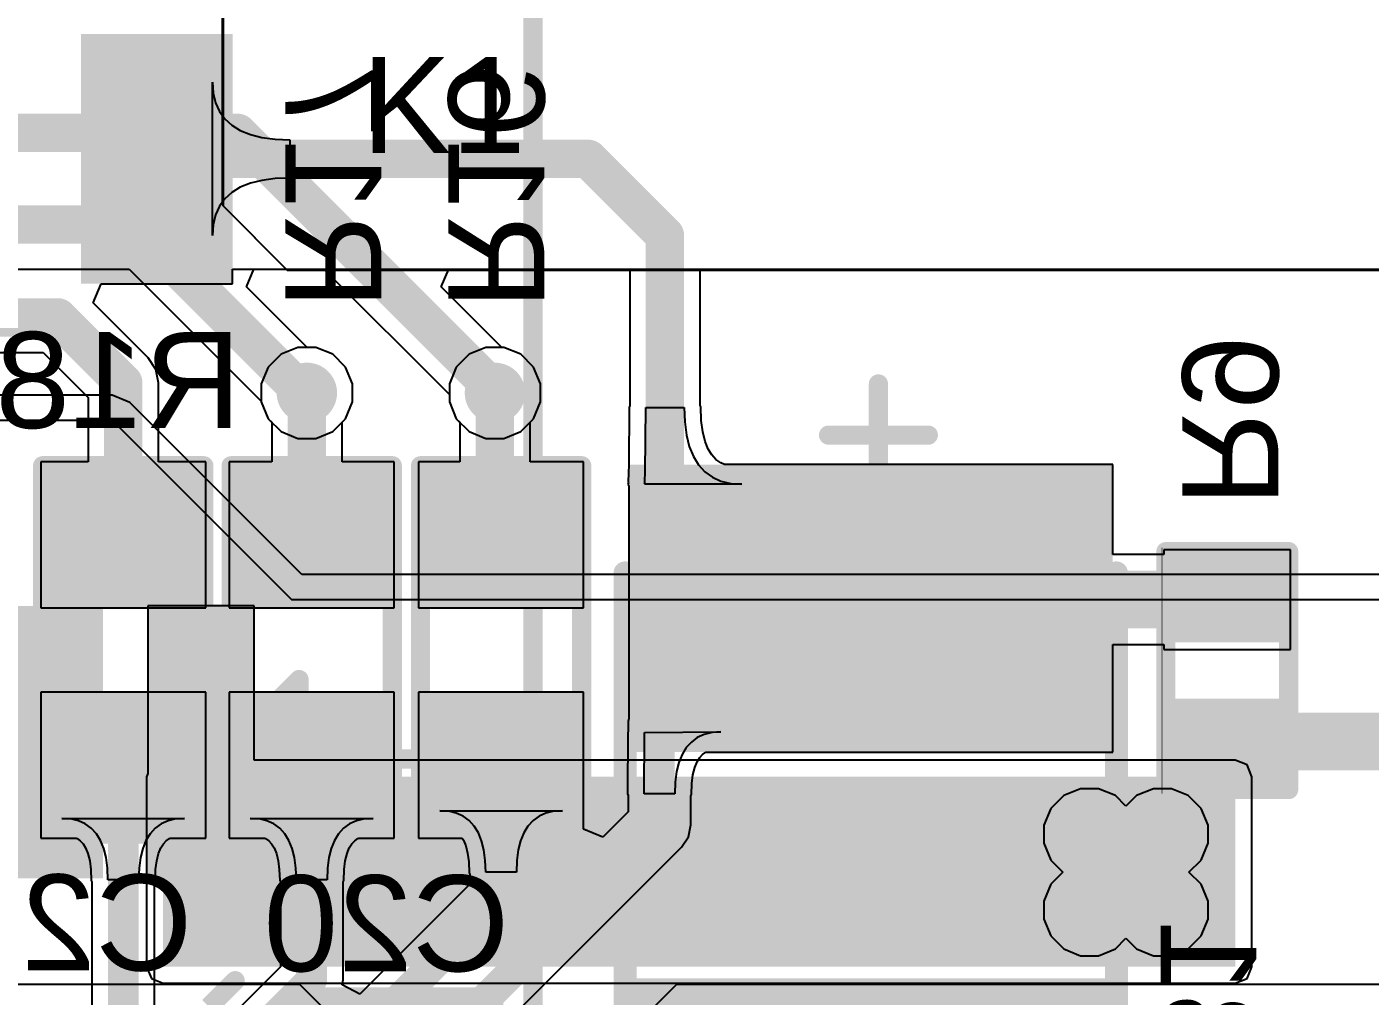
# Model space of a CAD drawing. Header units: millimetres. Extents: x -0.24 to 4.31, y -0.01 to 3.37.
# Drawn here: x 0.2421 to 0.5921, y 0.7068 to 0.9594 of the extents above; entities that cross this region are included whole.
import ezdxf

# ---------------------------------------------------------------- set-up
doc = ezdxf.new("R2010")
doc.units = ezdxf.units.MM
doc.header["$MEASUREMENT"] = 0
for name, color, linetype in [('BottomLayer', 5, 'Continuous'), ('BottomOverlay', 54, 'Continuous'), ('BottomPaste', 16, 'Continuous'), ('BottomSolder', 6, 'Continuous'), ('MidLayer1', 16, 'Continuous'), ('MidLayer2', 76, 'Continuous'), ('TopLayer', 1, 'Continuous'), ('TopOverlay', 2, 'Continuous'), ('TopPaste', 8, 'Continuous'), ('TopSolder', 216, 'Continuous'), ('ViaHoleLayer', 16, 'Continuous')]:
    doc.layers.add(name, color=color, linetype=linetype)
doc.styles.add('Arial', font='arial.ttf', dxfattribs={"height": 0.2})

# ---------------------------------------------------------------- blocks, each defined once
blk = doc.blocks.new('RES_0603_B_11')
at = {"layer": 'BottomLayer'}
for points in [[(-0.045, -0.0175), (-0.045, 0.0175), (-0.015, 0.0175), (-0.015, -0.0175)], [(0.015, -0.0175), (0.015, 0.0175), (0.045, 0.0175), (0.045, -0.0175)]]:
    blk.add_hatch(color=5, dxfattribs=at).paths.add_polyline_path(points)
at = {"layer": 'BottomPaste'}
for points in [[(-0.045, -0.0175), (-0.045, 0.0175), (-0.015, 0.0175), (-0.015, -0.0175)], [(0.015, -0.0175), (0.015, 0.0175), (0.045, 0.0175), (0.045, -0.0175)]]:
    blk.add_hatch(color=16, dxfattribs=at).paths.add_polyline_path(points)
at = {"layer": 'BottomSolder'}
for points in [[(-0.049, -0.0215), (-0.049, 0.0215), (-0.011, 0.0215), (-0.011, -0.0215)], [(0.011, -0.0215), (0.011, 0.0215), (0.049, 0.0215), (0.049, -0.0215)]]:
    blk.add_hatch(color=6, dxfattribs=at).paths.add_polyline_path(points)
at = {"layer": 'BottomOverlay', "const_width": 0.005}
for points in [[(0.048, 0.021), (-0.048, 0.021)], [(-0.048, -0.021), (-0.048, 0.021)], [(0.048, -0.021), (0.048, 0.021)], [(0.048, -0.021), (-0.048, -0.021)]]:
    blk.add_lwpolyline(points, dxfattribs=at)
at = {"layer": 'BottomOverlay', "const_width": 0.0025}
for points in [[(-0.04925, 0.021, 1), (-0.04675, 0.021, 1)], [(-0.04925, 0.021, 1), (-0.04675, 0.021, 1)], [(0.04675, 0.021, 1), (0.04925, 0.021, 1)], [(0.04675, 0.021, 1), (0.04925, 0.021, 1)], [(-0.04925, -0.021, 1), (-0.04675, -0.021, 1)], [(-0.04925, -0.021, 1), (-0.04675, -0.021, 1)], [(0.04675, -0.021, 1), (0.04925, -0.021, 1)], [(0.04675, -0.021, 1), (0.04925, -0.021, 1)]]:
    blk.add_lwpolyline(points, format="xyb", close=True, dxfattribs=at)
blk = doc.blocks.new('HF32FA_G_005_HSL1_25')
at = {"layer": 'TopOverlay', "const_width": 0.005}
blk.add_lwpolyline([(-0.347, 0.2), (0.347, 0.2)], dxfattribs=at)
blk = doc.blocks.new('SOP_4_2_54_B_40')
at = {"layer": 'BottomLayer'}
for points in [[(-0.15157, 0.06575), (-0.09449, 0.06575), (-0.09449, 0.03425), (-0.15157, 0.03425)], [(0.09449, 0.06575), (0.15157, 0.06575), (0.15157, 0.03425), (0.09449, 0.03425)], [(-0.15157, -0.03425), (-0.09449, -0.03425), (-0.09449, -0.06575), (-0.15157, -0.06575)], [(0.09449, -0.03425), (0.15157, -0.03425), (0.15157, -0.06575), (0.09449, -0.06575)]]:
    blk.add_hatch(color=5, dxfattribs=at).paths.add_polyline_path(points)
at = {"layer": 'BottomPaste'}
for points in [[(-0.15157, 0.06575), (-0.09449, 0.06575), (-0.09449, 0.03425), (-0.15157, 0.03425)], [(0.09449, 0.06575), (0.15157, 0.06575), (0.15157, 0.03425), (0.09449, 0.03425)], [(-0.15157, -0.03425), (-0.09449, -0.03425), (-0.09449, -0.06575), (-0.15157, -0.06575)], [(0.09449, -0.03425), (0.15157, -0.03425), (0.15157, -0.06575), (0.09449, -0.06575)]]:
    blk.add_hatch(color=16, dxfattribs=at).paths.add_polyline_path(points)
at = {"layer": 'BottomSolder'}
for points in [[(-0.15557, 0.06975), (-0.09049, 0.06975), (-0.09049, 0.03025), (-0.15557, 0.03025)], [(0.09049, 0.06975), (0.15557, 0.06975), (0.15557, 0.03025), (0.09049, 0.03025)], [(-0.15557, -0.03025), (-0.09049, -0.03025), (-0.09049, -0.06975), (-0.15557, -0.06975)], [(0.09049, -0.03025), (0.15557, -0.03025), (0.15557, -0.06975), (0.09049, -0.06975)]]:
    blk.add_hatch(color=6, dxfattribs=at).paths.add_polyline_path(points)
at = {"layer": 'BottomOverlay', "const_width": 0.005}
for points in [[(0.066, 0.081), (-0.052, 0.081)], [(-0.163, -0.058), (-0.163, -0.048)], [(-0.158, -0.053), (-0.163, -0.048)], [(-0.163, -0.058), (-0.158, -0.053)], [(0.066, -0.081), (-0.052, -0.081)]]:
    blk.add_lwpolyline(points, dxfattribs=at)
at = {"layer": 'BottomOverlay', "const_width": 0.0025}
for points in [[(-0.05325, 0.081, 1), (-0.05075, 0.081, 1)], [(0.06475, 0.081, 1), (0.06725, 0.081, 1)], [(-0.16425, -0.048, 1), (-0.16175, -0.048, 1)], [(-0.16425, -0.048, 1), (-0.16175, -0.048, 1)], [(-0.15925, -0.053, 1), (-0.15675, -0.053, 1)], [(-0.15925, -0.053, 1), (-0.15675, -0.053, 1)], [(-0.16425, -0.058, 1), (-0.16175, -0.058, 1)], [(-0.16425, -0.058, 1), (-0.16175, -0.058, 1)], [(-0.05325, -0.081, 1), (-0.05075, -0.081, 1)], [(0.06475, -0.081, 1), (0.06725, -0.081, 1)]]:
    blk.add_lwpolyline(points, format="xyb", close=True, dxfattribs=at)
blk = doc.blocks.new('RES_0603_B_44')
at = {"layer": 'BottomLayer'}
for points in [[(-0.045, -0.0175), (-0.045, 0.0175), (-0.015, 0.0175), (-0.015, -0.0175)], [(0.015, -0.0175), (0.015, 0.0175), (0.045, 0.0175), (0.045, -0.0175)]]:
    blk.add_hatch(color=5, dxfattribs=at).paths.add_polyline_path(points)
at = {"layer": 'BottomPaste'}
for points in [[(-0.045, -0.0175), (-0.045, 0.0175), (-0.015, 0.0175), (-0.015, -0.0175)], [(0.015, -0.0175), (0.015, 0.0175), (0.045, 0.0175), (0.045, -0.0175)]]:
    blk.add_hatch(color=16, dxfattribs=at).paths.add_polyline_path(points)
at = {"layer": 'BottomSolder'}
for points in [[(-0.049, -0.0215), (-0.049, 0.0215), (-0.011, 0.0215), (-0.011, -0.0215)], [(0.011, -0.0215), (0.011, 0.0215), (0.049, 0.0215), (0.049, -0.0215)]]:
    blk.add_hatch(color=6, dxfattribs=at).paths.add_polyline_path(points)
at = {"layer": 'BottomOverlay', "const_width": 0.005}
for points in [[(0.048, 0.021), (-0.048, 0.021)], [(-0.048, -0.021), (-0.048, 0.021)], [(0.048, -0.021), (0.048, 0.021)], [(0.048, -0.021), (-0.048, -0.021)]]:
    blk.add_lwpolyline(points, dxfattribs=at)
at = {"layer": 'BottomOverlay', "const_width": 0.0025}
for points in [[(-0.04925, 0.021, 1), (-0.04675, 0.021, 1)], [(-0.04925, 0.021, 1), (-0.04675, 0.021, 1)], [(0.04675, 0.021, 1), (0.04925, 0.021, 1)], [(0.04675, 0.021, 1), (0.04925, 0.021, 1)], [(-0.04925, -0.021, 1), (-0.04675, -0.021, 1)], [(-0.04925, -0.021, 1), (-0.04675, -0.021, 1)], [(0.04675, -0.021, 1), (0.04925, -0.021, 1)], [(0.04675, -0.021, 1), (0.04925, -0.021, 1)]]:
    blk.add_lwpolyline(points, format="xyb", close=True, dxfattribs=at)
blk = doc.blocks.new('R___0603_B_45')
at = {"layer": 'BottomLayer'}
for points in [[(-0.045, -0.0175), (-0.045, 0.0175), (-0.015, 0.0175), (-0.015, -0.0175)], [(0.015, -0.0175), (0.015, 0.0175), (0.045, 0.0175), (0.045, -0.0175)]]:
    blk.add_hatch(color=5, dxfattribs=at).paths.add_polyline_path(points)
at = {"layer": 'BottomPaste'}
for points in [[(-0.045, -0.0175), (-0.045, 0.0175), (-0.015, 0.0175), (-0.015, -0.0175)], [(0.015, -0.0175), (0.015, 0.0175), (0.045, 0.0175), (0.045, -0.0175)]]:
    blk.add_hatch(color=16, dxfattribs=at).paths.add_polyline_path(points)
at = {"layer": 'BottomSolder'}
for points in [[(-0.049, -0.0215), (-0.049, 0.0215), (-0.011, 0.0215), (-0.011, -0.0215)], [(0.011, -0.0215), (0.011, 0.0215), (0.049, 0.0215), (0.049, -0.0215)]]:
    blk.add_hatch(color=6, dxfattribs=at).paths.add_polyline_path(points)
at = {"layer": 'BottomOverlay', "const_width": 0.005}
for points in [[(0.048, 0.021), (-0.048, 0.021)], [(-0.048, -0.021), (-0.048, 0.021)], [(0.048, -0.021), (0.048, 0.021)], [(0.048, -0.021), (-0.048, -0.021)]]:
    blk.add_lwpolyline(points, dxfattribs=at)
at = {"layer": 'BottomOverlay', "const_width": 0.0025}
for points in [[(-0.04925, 0.021, 1), (-0.04675, 0.021, 1)], [(-0.04925, 0.021, 1), (-0.04675, 0.021, 1)], [(0.04675, 0.021, 1), (0.04925, 0.021, 1)], [(0.04675, 0.021, 1), (0.04925, 0.021, 1)], [(-0.04925, -0.021, 1), (-0.04675, -0.021, 1)], [(-0.04925, -0.021, 1), (-0.04675, -0.021, 1)], [(0.04675, -0.021, 1), (0.04925, -0.021, 1)], [(0.04675, -0.021, 1), (0.04925, -0.021, 1)]]:
    blk.add_lwpolyline(points, format="xyb", close=True, dxfattribs=at)
blk = doc.blocks.new('R___0402_B_51')
at = {"layer": 'BottomLayer'}
for points in [[(-0.0095, 0.0125), (-0.0095, -0.0125), (-0.0275, -0.0125), (-0.0275, 0.0125)], [(0.0275, 0.0125), (0.0275, -0.0125), (0.0095, -0.0125), (0.0095, 0.0125)]]:
    blk.add_hatch(color=5, dxfattribs=at).paths.add_polyline_path(points)
at = {"layer": 'BottomPaste'}
for points in [[(-0.0095, 0.0125), (-0.0095, -0.0125), (-0.0275, -0.0125), (-0.0275, 0.0125)], [(0.0275, 0.0125), (0.0275, -0.0125), (0.0095, -0.0125), (0.0095, 0.0125)]]:
    blk.add_hatch(color=16, dxfattribs=at).paths.add_polyline_path(points)
at = {"layer": 'BottomSolder'}
for points in [[(-0.00733, 0.01467), (-0.00733, -0.01467), (-0.02967, -0.01467), (-0.02967, 0.01467)], [(0.02967, 0.01467), (0.02967, -0.01467), (0.00733, -0.01467), (0.00733, 0.01467)]]:
    blk.add_hatch(color=6, dxfattribs=at).paths.add_polyline_path(points)
at = {"layer": 'BottomOverlay'}
for points, const_width in [([(-0.031, 0.016), (-0.031, -0.016)], 0.005), ([(-0.031, 0.016), (0.031, 0.016)], 0.005), ([(0.031, 0.016), (0.031, -0.016)], 0.005), ([(-0.032, 0.017), (0.032, 0.017)], 0.000127), ([(-0.031, -0.016), (0.031, -0.016)], 0.005)]:
    blk.add_lwpolyline(points, dxfattribs=dict(at, const_width=const_width))
for points, const_width in [([(-0.03225, 0.016, 1), (-0.02975, 0.016, 1)], 0.0025), ([(-0.03225, 0.016, 1), (-0.02975, 0.016, 1)], 0.0025), ([(0.02975, 0.016, 1), (0.03225, 0.016, 1)], 0.0025), ([(0.02975, 0.016, 1), (0.03225, 0.016, 1)], 0.0025), ([(-0.03203, 0.017, 1), (-0.03197, 0.017, 1)], 0.0000635), ([(0.03197, 0.017, 1), (0.03203, 0.017, 1)], 0.0000635), ([(-0.03225, -0.016, 1), (-0.02975, -0.016, 1)], 0.0025), ([(-0.03225, -0.016, 1), (-0.02975, -0.016, 1)], 0.0025), ([(0.02975, -0.016, 1), (0.03225, -0.016, 1)], 0.0025), ([(0.02975, -0.016, 1), (0.03225, -0.016, 1)], 0.0025)]:
    blk.add_lwpolyline(points, format="xyb", close=True, dxfattribs=dict(at, const_width=const_width))
blk = doc.blocks.new('V________T______60')
at = {"layer": 'TopLayer'}
for points in [[(-0.10827, -0.01821), (-0.08858, -0.01821), (-0.08858, -0.0812), (-0.10827, -0.0812)], [(-0.0689, -0.01821), (-0.04921, -0.01821), (-0.04921, -0.0812), (-0.0689, -0.0812)]]:
    blk.add_hatch(color=1, dxfattribs=at).paths.add_polyline_path(points)
at = {"layer": 'TopPaste'}
for points in [[(-0.10827, -0.01821), (-0.08858, -0.01821), (-0.08858, -0.0812), (-0.10827, -0.0812)], [(-0.0689, -0.01821), (-0.04921, -0.01821), (-0.04921, -0.0812), (-0.0689, -0.0812)]]:
    blk.add_hatch(color=8, dxfattribs=at).paths.add_polyline_path(points)
at = {"layer": 'TopSolder'}
for points in [[(-0.17723, 0.0852), (-0.12198, 0.0852), (-0.12198, 0.01421), (-0.17723, 0.01421)], [(-0.11227, -0.01421), (-0.08458, -0.01421), (-0.08458, -0.0852), (-0.11227, -0.0852)], [(-0.0729, -0.01421), (-0.04521, -0.01421), (-0.04521, -0.0852), (-0.0729, -0.0852)]]:
    blk.add_hatch(color=216, dxfattribs=at).paths.add_polyline_path(points)
at = {"layer": 'TopOverlay', "const_width": 0.005}
for points in [[(-0.15981, -0.00474), (-0.15981, -0.04528)], [(-0.12128, -0.04528), (-0.15981, -0.04528)], [(-0.124, -0.056), (-0.124, -0.066)], [(-0.119, -0.061), (-0.124, -0.056)], [(-0.119, -0.061), (-0.124, -0.066)]]:
    blk.add_lwpolyline(points, dxfattribs=at)
at = {"layer": 'TopOverlay', "const_width": 0.0025}
for points in [[(-0.16106, -0.00474, 1), (-0.15856, -0.00474, 1)], [(-0.16106, -0.04528, 1), (-0.15856, -0.04528, 1)], [(-0.16106, -0.04528, 1), (-0.15856, -0.04528, 1)], [(-0.12253, -0.04528, 1), (-0.12003, -0.04528, 1)], [(-0.12525, -0.056, 1), (-0.12275, -0.056, 1)], [(-0.12525, -0.056, 1), (-0.12275, -0.056, 1)], [(-0.12025, -0.061, 1), (-0.11775, -0.061, 1)], [(-0.12025, -0.061, 1), (-0.11775, -0.061, 1)], [(-0.12525, -0.066, 1), (-0.12275, -0.066, 1)], [(-0.12525, -0.066, 1), (-0.12275, -0.066, 1)]]:
    blk.add_lwpolyline(points, format="xyb", close=True, dxfattribs=at)
blk = doc.blocks.new('C____B_B_77')
at = {"layer": 'BottomLayer'}
for points in [[(-0.03346, 0.05906), (-0.03346, -0.05906), (-0.10039, -0.05906), (-0.10039, 0.05906)], [(0.10039, 0.05906), (0.10039, -0.05906), (0.03346, -0.05906), (0.03346, 0.05906)]]:
    blk.add_hatch(color=5, dxfattribs=at).paths.add_polyline_path(points)
at = {"layer": 'BottomPaste'}
for points in [[(-0.03346, 0.05906), (-0.03346, -0.05906), (-0.10039, -0.05906), (-0.10039, 0.05906)], [(0.10039, 0.05906), (0.10039, -0.05906), (0.03346, -0.05906), (0.03346, 0.05906)]]:
    blk.add_hatch(color=16, dxfattribs=at).paths.add_polyline_path(points)
at = {"layer": 'BottomSolder'}
for points in [[(-0.02946, 0.06306), (-0.02946, -0.06306), (-0.10439, -0.06306), (-0.10439, 0.06306)], [(0.10439, 0.06306), (0.10439, -0.06306), (0.02946, -0.06306), (0.02946, 0.06306)]]:
    blk.add_hatch(color=6, dxfattribs=at).paths.add_polyline_path(points)
at = {"layer": 'BottomOverlay', "const_width": 0.006}
for points in [[(0.07985, 0.064), (-0.07615, 0.064)], [(0.07985, -0.064), (-0.07615, -0.064)]]:
    blk.add_lwpolyline(points, dxfattribs=at)
at = {"layer": 'BottomOverlay', "const_width": 0.003}
for points in [[(-0.07765, 0.064, 1), (-0.07465, 0.064, 1)], [(0.07835, 0.064, 1), (0.08135, 0.064, 1)], [(-0.07765, -0.064, 1), (-0.07465, -0.064, 1)], [(0.07835, -0.064, 1), (0.08135, -0.064, 1)]]:
    blk.add_lwpolyline(points, format="xyb", close=True, dxfattribs=at)

msp = doc.modelspace()

# ---------------------------------------------------------------- hatches: boundary and pattern name
at = {"layer": 'BottomLayer'}
h = msp.add_hatch(color=5, dxfattribs=at)
edge = h.paths.add_edge_path()
edge.add_arc((0.31509, 0.864), 0.00787, 0, 360)
h = msp.add_hatch(color=5, dxfattribs=at)
edge = h.paths.add_edge_path()
edge.add_arc((0.36409, 0.864), 0.00787, 0, 360)
h = msp.add_hatch(color=5, dxfattribs=at)
edge = h.paths.add_edge_path()
edge.add_arc((0.519, 0.749), 0.00787, 0, 360)
h = msp.add_hatch(color=5, dxfattribs=at)
edge = h.paths.add_edge_path()
edge.add_arc((0.538, 0.749), 0.00787, 0, 360)
h = msp.add_hatch(color=5, dxfattribs=at)
edge = h.paths.add_edge_path()
edge.add_arc((0.519, 0.72923), 0.00787, 0, 360)
h = msp.add_hatch(color=5, dxfattribs=at)
edge = h.paths.add_edge_path()
edge.add_arc((0.538, 0.72923), 0.00787, 0, 360)
at = {"layer": 'MidLayer1'}
h = msp.add_hatch(color=16, dxfattribs=at)
edge = h.paths.add_edge_path()
edge.add_arc((0.31509, 0.864), 0.00787, 0, 360)
h = msp.add_hatch(color=16, dxfattribs=at)
edge = h.paths.add_edge_path()
edge.add_arc((0.36409, 0.864), 0.00787, 0, 360)
h = msp.add_hatch(color=16, dxfattribs=at)
edge = h.paths.add_edge_path()
edge.add_arc((0.519, 0.749), 0.00787, 0, 360)
h = msp.add_hatch(color=16, dxfattribs=at)
edge = h.paths.add_edge_path()
edge.add_arc((0.538, 0.749), 0.00787, 0, 360)
h = msp.add_hatch(color=16, dxfattribs=at)
edge = h.paths.add_edge_path()
edge.add_arc((0.519, 0.72923), 0.00787, 0, 360)
h = msp.add_hatch(color=16, dxfattribs=at)
edge = h.paths.add_edge_path()
edge.add_arc((0.538, 0.72923), 0.00787, 0, 360)
at = {"layer": 'MidLayer2'}
h = msp.add_hatch(color=76, dxfattribs=at)
edge = h.paths.add_edge_path()
edge.add_arc((0.31509, 0.864), 0.00787, 0, 360)
h = msp.add_hatch(color=76, dxfattribs=at)
edge = h.paths.add_edge_path()
edge.add_arc((0.36409, 0.864), 0.00787, 0, 360)
h = msp.add_hatch(color=76, dxfattribs=at)
edge = h.paths.add_edge_path()
edge.add_arc((0.519, 0.749), 0.00787, 0, 360)
h = msp.add_hatch(color=76, dxfattribs=at)
edge = h.paths.add_edge_path()
edge.add_arc((0.538, 0.749), 0.00787, 0, 360)
h = msp.add_hatch(color=76, dxfattribs=at)
edge = h.paths.add_edge_path()
edge.add_arc((0.519, 0.72923), 0.00787, 0, 360)
h = msp.add_hatch(color=76, dxfattribs=at)
edge = h.paths.add_edge_path()
edge.add_arc((0.538, 0.72923), 0.00787, 0, 360)
at = {"layer": 'TopLayer'}
h = msp.add_hatch(color=1, dxfattribs=at)
edge = h.paths.add_edge_path()
edge.add_arc((0.31509, 0.864), 0.00787, 0, 360)
h = msp.add_hatch(color=1, dxfattribs=at)
edge = h.paths.add_edge_path()
edge.add_arc((0.36409, 0.864), 0.00787, 0, 360)
msp.add_hatch(color=1, dxfattribs=at).paths.add_polyline_path([(0.27765, 0.71449), (0.55696, 0.71449), (0.55696, 0.764), (0.27765, 0.764)])
h = msp.add_hatch(color=1, dxfattribs=at)
edge = h.paths.add_edge_path()
edge.add_arc((0.519, 0.749), 0.00787, 0, 360)
h = msp.add_hatch(color=1, dxfattribs=at)
edge = h.paths.add_edge_path()
edge.add_arc((0.538, 0.749), 0.00787, 0, 360)
h = msp.add_hatch(color=1, dxfattribs=at)
edge = h.paths.add_edge_path()
edge.add_arc((0.519, 0.72923), 0.00787, 0, 360)
h = msp.add_hatch(color=1, dxfattribs=at)
edge = h.paths.add_edge_path()
edge.add_arc((0.538, 0.72923), 0.00787, 0, 360)
at = {"layer": 'ViaHoleLayer'}
h = msp.add_hatch(color=16, dxfattribs=at)
edge = h.paths.add_edge_path()
edge.add_arc((0.31509, 0.864), 0.00394, 0, 360)
h = msp.add_hatch(color=16, dxfattribs=at)
edge = h.paths.add_edge_path()
edge.add_arc((0.36409, 0.864), 0.00394, 0, 360)
h = msp.add_hatch(color=16, dxfattribs=at)
edge = h.paths.add_edge_path()
edge.add_arc((0.519, 0.749), 0.00394, 0, 360)
h = msp.add_hatch(color=16, dxfattribs=at)
edge = h.paths.add_edge_path()
edge.add_arc((0.538, 0.749), 0.00394, 0, 360)
h = msp.add_hatch(color=16, dxfattribs=at)
edge = h.paths.add_edge_path()
edge.add_arc((0.519, 0.72923), 0.00394, 0, 360)
h = msp.add_hatch(color=16, dxfattribs=at)
edge = h.paths.add_edge_path()
edge.add_arc((0.538, 0.72923), 0.00394, 0, 360)

# ---------------------------------------------------------------- linework, layer by layer
at = {"layer": 'BottomLayer'}
for p, q in [((0.29051, 0.90497), (0.29051, 0.94497)), ((0.29051, 0.94497), (0.29071, 0.94212)), ((0.29071, 0.94212), (0.29131, 0.93957)), ((0.29131, 0.93957), (0.29232, 0.93732)), ((0.29232, 0.93732), (0.29373, 0.93537)), ((0.29373, 0.93537), (0.29554, 0.93372)), ((0.29554, 0.93372), (0.29775, 0.93237)), ((0.29775, 0.93237), (0.30037, 0.93132)), ((0.30037, 0.93132), (0.30338, 0.93057)), ((0.30338, 0.93057), (0.30681, 0.93012)), ((0.30681, 0.93012), (0.31063, 0.92997)), ((0.31063, 0.92997), (0.31063, 0.91997)), ((0.29775, 0.91757), (0.29554, 0.91622)), ((0.30037, 0.91862), (0.29775, 0.91757)), ((0.30338, 0.91937), (0.30037, 0.91862)), ((0.30681, 0.91982), (0.30338, 0.91937)), ((0.31063, 0.91997), (0.30681, 0.91982)), ((0.29373, 0.91457), (0.29232, 0.91262)), ((0.29554, 0.91622), (0.29373, 0.91457)), ((0.29131, 0.91037), (0.29071, 0.90782)), ((0.29232, 0.91262), (0.29131, 0.91037)), ((0.29071, 0.90782), (0.29051, 0.90497)), ((0.29575, 0.89243), (0.29575, 0.89628)), ((0.29575, 0.89628), (0.39921, 0.89628)), ((0.39921, 0.89628), (0.39921, 0.86061)), ((0.41756, 0.86071), (0.41756, 0.89628)), ((0.41756, 0.89628), (0.93586, 0.89628)), ((0.25942, 0.88743), (0.26149, 0.89243)), ((0.26149, 0.89243), (0.29575, 0.89243)), ((0.27374, 0.8731), (0.25942, 0.88743)), ((0.31273, 0.87587), (0.30837, 0.87407)), ((0.31746, 0.87587), (0.31273, 0.87587)), ((0.32182, 0.87407), (0.31746, 0.87587)), ((0.36173, 0.87587), (0.35737, 0.87407)), ((0.36645, 0.87587), (0.36173, 0.87587)), ((0.37082, 0.87407), (0.36645, 0.87587)), ((0.22853, 0.8745), (0.24639, 0.8745)), ((0.24639, 0.8745), (0.25808, 0.86281)), ((0.27573, 0.87013), (0.27374, 0.8731)), ((0.30837, 0.87407), (0.30503, 0.87073)), ((0.32516, 0.87073), (0.32182, 0.87407)), ((0.35737, 0.87407), (0.35402, 0.87073)), ((0.37416, 0.87073), (0.37082, 0.87407)), ((0.27643, 0.86662), (0.27573, 0.87013)), ((0.30503, 0.87073), (0.30322, 0.86636)), ((0.32697, 0.86636), (0.32516, 0.87073)), ((0.35402, 0.87073), (0.35222, 0.86636)), ((0.37597, 0.86636), (0.37416, 0.87073)), ((0.27643, 0.84602), (0.27643, 0.86662)), ((0.30322, 0.86636), (0.30322, 0.86164)), ((0.32697, 0.86164), (0.32697, 0.86636)), ((0.35222, 0.86636), (0.35222, 0.86164)), ((0.37597, 0.86164), (0.37597, 0.86636)), ((0.25808, 0.86281), (0.25808, 0.84602)), ((0.30322, 0.86164), (0.30503, 0.85727)), ((0.32516, 0.85727), (0.32697, 0.86164)), ((0.35222, 0.86164), (0.35402, 0.85727)), ((0.37416, 0.85727), (0.37597, 0.86164)), ((0.39905, 0.86025), (0.39895, 0.84534)), ((0.39921, 0.86061), (0.39905, 0.86025)), ((0.40327, 0.84342), (0.40338, 0.86022)), ((0.40338, 0.86022), (0.41338, 0.86022)), ((0.41338, 0.86022), (0.41353, 0.85642)), ((0.41771, 0.86039), (0.41756, 0.86071)), ((0.41785, 0.85679), (0.41771, 0.86039)), ((0.30503, 0.85727), (0.30592, 0.85638)), ((0.30592, 0.85638), (0.30592, 0.84602)), ((0.32427, 0.85638), (0.32516, 0.85727)), ((0.32427, 0.84602), (0.32427, 0.85638)), ((0.35402, 0.85727), (0.35491, 0.85638)), ((0.35491, 0.85638), (0.35491, 0.84602)), ((0.37327, 0.85638), (0.37416, 0.85727)), ((0.37327, 0.84602), (0.37327, 0.85638)), ((0.41353, 0.85642), (0.41398, 0.85302)), ((0.41824, 0.85383), (0.41785, 0.85679)), ((0.41398, 0.85302), (0.41473, 0.85002)), ((0.41886, 0.85136), (0.41824, 0.85383)), ((0.41966, 0.84937), (0.41886, 0.85136)), ((0.41473, 0.85002), (0.41578, 0.84742)), ((0.41578, 0.84742), (0.41713, 0.84522)), ((0.4206, 0.84783), (0.41966, 0.84937)), ((0.42167, 0.84667), (0.4206, 0.84783)), ((0.25808, 0.84602), (0.24575, 0.84602)), ((0.24575, 0.84602), (0.24575, 0.80802)), ((0.28875, 0.84602), (0.27643, 0.84602)), ((0.28875, 0.80802), (0.28875, 0.84602)), ((0.30592, 0.84602), (0.29485, 0.84602)), ((0.29485, 0.84602), (0.29485, 0.80802)), ((0.33785, 0.84602), (0.32427, 0.84602)), ((0.33785, 0.80802), (0.33785, 0.84602)), ((0.35491, 0.84602), (0.3442, 0.84602)), ((0.3442, 0.84602), (0.3442, 0.80802)), ((0.3872, 0.84602), (0.37327, 0.84602)), ((0.3872, 0.80802), (0.3872, 0.84602)), ((0.39894, 0.84534), (0.39881, 0.8408)), ((0.39895, 0.84534), (0.39894, 0.84534)), ((0.41713, 0.84522), (0.41878, 0.84342)), ((0.4229, 0.84579), (0.42167, 0.84667)), ((0.42392, 0.84534), (0.4229, 0.84579)), ((0.52506, 0.84534), (0.42392, 0.84534)), ((0.52506, 0.82187), (0.52506, 0.84534)), ((0.39888, 0.84057), (0.39874, 0.84022)), ((0.39874, 0.84022), (0.39894, 0.83971)), ((0.39881, 0.8408), (0.39888, 0.84057)), ((0.40306, 0.84022), (0.40313, 0.84042)), ((0.42838, 0.84022), (0.40306, 0.84022)), ((0.40313, 0.84042), (0.40318, 0.84102)), ((0.40318, 0.84102), (0.40327, 0.84342)), ((0.41878, 0.84342), (0.42073, 0.84202)), ((0.42073, 0.84202), (0.42298, 0.84102)), ((0.42298, 0.84102), (0.42553, 0.84042)), ((0.42553, 0.84042), (0.42838, 0.84022)), ((0.39894, 0.83971), (0.39894, 0.77919)), ((0.57139, 0.82314), (0.53839, 0.82314)), ((0.53839, 0.82314), (0.53839, 0.82187)), ((0.57139, 0.79714), (0.57139, 0.82314)), ((0.53839, 0.82187), (0.52506, 0.82187)), ((0.24575, 0.80802), (0.28875, 0.80802)), ((0.29485, 0.80802), (0.33785, 0.80802)), ((0.3442, 0.80802), (0.3872, 0.80802)), ((0.52506, 0.77041), (0.52506, 0.79842)), ((0.52506, 0.79842), (0.53839, 0.79842)), ((0.53839, 0.79842), (0.53839, 0.79714)), ((0.53839, 0.79714), (0.57139, 0.79714)), ((0.28875, 0.78602), (0.24575, 0.78602)), ((0.24575, 0.78602), (0.24575, 0.74802)), ((0.28875, 0.74802), (0.28875, 0.78602)), ((0.33785, 0.78602), (0.29485, 0.78602)), ((0.29485, 0.78602), (0.29485, 0.74802)), ((0.33785, 0.74802), (0.33785, 0.78602)), ((0.3872, 0.78602), (0.3442, 0.78602)), ((0.3442, 0.78602), (0.3442, 0.74802)), ((0.3872, 0.75029), (0.3872, 0.78602)), ((0.39894, 0.77919), (0.39879, 0.77841)), ((0.39879, 0.77841), (0.39879, 0.77841)), ((0.39879, 0.77841), (0.39879, 0.77568)), ((0.39874, 0.77556), (0.39862, 0.75956)), ((0.39879, 0.77568), (0.39874, 0.77556)), ((0.40294, 0.75953), (0.40306, 0.77553)), ((0.40306, 0.77553), (0.42294, 0.77565)), ((0.41682, 0.77417), (0.41526, 0.77303)), ((0.41862, 0.77498), (0.41682, 0.77417)), ((0.42066, 0.77547), (0.41862, 0.77498)), ((0.42294, 0.77565), (0.42066, 0.77547)), ((0.41394, 0.77158), (0.41286, 0.76981)), ((0.41526, 0.77303), (0.41394, 0.77158)), ((0.41817, 0.76979), (0.41901, 0.7704)), ((0.41901, 0.7704), (0.41902, 0.77041)), ((0.41902, 0.77041), (0.52506, 0.77041)), ((0.41202, 0.76772), (0.41142, 0.76531)), ((0.41286, 0.76981), (0.41202, 0.76772)), ((0.41615, 0.76638), (0.41675, 0.76786)), ((0.41675, 0.76786), (0.41743, 0.76897)), ((0.41743, 0.76897), (0.41817, 0.76979)), ((0.41142, 0.76531), (0.41106, 0.76258)), ((0.41538, 0.76221), (0.41569, 0.7645)), ((0.41569, 0.7645), (0.41615, 0.76638)), ((0.39862, 0.75956), (0.39862, 0.75954)), ((0.39862, 0.75954), (0.39862, 0.75953)), ((0.39862, 0.75953), (0.39879, 0.75911)), ((0.41094, 0.75953), (0.40294, 0.75953)), ((0.41106, 0.76258), (0.41094, 0.75953)), ((0.41527, 0.75936), (0.41538, 0.76221)), ((0.51664, 0.76087), (0.51227, 0.75907)), ((0.52136, 0.76087), (0.51664, 0.76087)), ((0.52573, 0.75907), (0.52136, 0.76087)), ((0.53564, 0.76087), (0.53127, 0.75907)), ((0.54036, 0.76087), (0.53564, 0.76087)), ((0.54473, 0.75907), (0.54036, 0.76087)), ((0.39879, 0.75911), (0.39879, 0.7548)), ((0.4151, 0.75899), (0.41527, 0.75936)), ((0.4151, 0.75143), (0.4151, 0.75899)), ((0.51227, 0.75907), (0.50893, 0.75573)), ((0.5285, 0.75629), (0.52573, 0.75907)), ((0.53127, 0.75907), (0.5285, 0.75629)), ((0.54807, 0.75573), (0.54473, 0.75907)), ((0.25353, 0.75298), (0.25125, 0.75314)), ((0.25125, 0.75314), (0.28325, 0.75314)), ((0.25557, 0.7525), (0.25353, 0.75298)), ((0.25737, 0.7517), (0.25557, 0.7525)), ((0.27893, 0.7525), (0.27713, 0.7517)), ((0.28097, 0.75298), (0.27893, 0.7525)), ((0.28325, 0.75314), (0.28097, 0.75298)), ((0.30263, 0.75298), (0.30035, 0.75314)), ((0.30035, 0.75314), (0.33235, 0.75314)), ((0.30467, 0.7525), (0.30263, 0.75298)), ((0.30647, 0.7517), (0.30467, 0.7525)), ((0.32803, 0.7525), (0.32623, 0.7517)), ((0.33007, 0.75298), (0.32803, 0.7525)), ((0.33235, 0.75314), (0.33007, 0.75298)), ((0.35198, 0.75498), (0.3497, 0.75514)), ((0.3497, 0.75514), (0.3817, 0.75514)), ((0.35402, 0.7545), (0.35198, 0.75498)), ((0.35582, 0.7537), (0.35402, 0.7545)), ((0.35738, 0.75258), (0.35582, 0.7537)), ((0.3587, 0.75114), (0.35738, 0.75258)), ((0.37402, 0.75258), (0.3727, 0.75114)), ((0.37558, 0.7537), (0.37402, 0.75258)), ((0.37738, 0.7545), (0.37558, 0.7537)), ((0.37942, 0.75498), (0.37738, 0.7545)), ((0.3817, 0.75514), (0.37942, 0.75498)), ((0.39879, 0.7548), (0.3922, 0.74822)), ((0.50893, 0.75573), (0.50713, 0.75136)), ((0.54987, 0.75136), (0.54807, 0.75573)), ((0.25893, 0.75058), (0.25737, 0.7517)), ((0.26025, 0.74914), (0.25893, 0.75058)), ((0.26133, 0.74738), (0.26025, 0.74914)), ((0.27425, 0.74914), (0.27317, 0.74738)), ((0.27557, 0.75058), (0.27425, 0.74914)), ((0.27713, 0.7517), (0.27557, 0.75058)), ((0.30803, 0.75058), (0.30647, 0.7517)), ((0.30935, 0.74914), (0.30803, 0.75058)), ((0.31043, 0.74738), (0.30935, 0.74914)), ((0.32335, 0.74914), (0.32227, 0.74738)), ((0.32467, 0.75058), (0.32335, 0.74914)), ((0.32623, 0.7517), (0.32467, 0.75058)), ((0.35978, 0.74938), (0.3587, 0.75114)), ((0.36062, 0.7473), (0.35978, 0.74938)), ((0.37162, 0.74938), (0.37078, 0.7473)), ((0.3727, 0.75114), (0.37162, 0.74938)), ((0.3922, 0.74822), (0.3872, 0.75029)), ((0.41448, 0.7483), (0.4151, 0.75143)), ((0.4151, 0.75143), (0.4151, 0.75143)), ((0.50713, 0.75136), (0.50713, 0.74664)), ((0.54987, 0.74664), (0.54987, 0.75136)), ((0.24575, 0.74802), (0.25499, 0.74802)), ((0.25499, 0.74802), (0.25521, 0.74792)), ((0.25521, 0.74792), (0.25604, 0.74732)), ((0.25604, 0.74732), (0.25678, 0.74652)), ((0.25678, 0.74652), (0.25745, 0.74542)), ((0.26217, 0.7453), (0.26133, 0.74738)), ((0.27317, 0.74738), (0.27233, 0.7453)), ((0.27705, 0.74542), (0.27772, 0.74652)), ((0.27772, 0.74652), (0.27846, 0.74732)), ((0.27846, 0.74732), (0.2793, 0.74792)), ((0.2793, 0.74792), (0.27951, 0.74802)), ((0.27951, 0.74802), (0.28875, 0.74802)), ((0.29485, 0.74802), (0.30409, 0.74802)), ((0.30385, 0.6368), (0.41271, 0.74566)), ((0.30409, 0.74802), (0.30431, 0.74792)), ((0.30431, 0.74792), (0.30514, 0.74732)), ((0.30514, 0.74732), (0.30588, 0.74652)), ((0.30588, 0.74652), (0.30655, 0.74542)), ((0.31127, 0.7453), (0.31043, 0.74738)), ((0.32227, 0.74738), (0.32143, 0.7453)), ((0.32615, 0.74542), (0.32683, 0.74652)), ((0.32683, 0.74652), (0.32756, 0.74732)), ((0.32756, 0.74732), (0.3284, 0.74792)), ((0.3284, 0.74792), (0.32861, 0.74802)), ((0.32861, 0.74802), (0.33785, 0.74802)), ((0.3442, 0.74802), (0.35553, 0.74802)), ((0.35553, 0.74802), (0.3559, 0.74742)), ((0.3559, 0.74742), (0.35649, 0.74595)), ((0.35649, 0.74595), (0.35696, 0.74409)), ((0.36122, 0.7449), (0.36062, 0.7473)), ((0.37078, 0.7473), (0.37018, 0.7449)), ((0.41271, 0.74566), (0.41448, 0.7483)), ((0.41271, 0.74566), (0.41271, 0.74566)), ((0.50713, 0.74664), (0.50893, 0.74227)), ((0.54807, 0.74227), (0.54987, 0.74664)), ((0.25745, 0.74542), (0.25804, 0.74395)), ((0.25804, 0.74395), (0.25851, 0.74209)), ((0.25851, 0.74209), (0.25881, 0.73981)), ((0.26277, 0.7429), (0.26217, 0.7453)), ((0.26313, 0.74018), (0.26277, 0.7429)), ((0.27173, 0.7429), (0.27137, 0.74018)), ((0.27233, 0.7453), (0.27173, 0.7429)), ((0.27569, 0.73981), (0.27599, 0.74209)), ((0.27599, 0.74209), (0.27646, 0.74395)), ((0.27646, 0.74395), (0.27705, 0.74542)), ((0.30655, 0.74542), (0.30715, 0.74395)), ((0.30715, 0.74395), (0.30761, 0.74209)), ((0.30761, 0.74209), (0.30791, 0.73981)), ((0.31187, 0.7429), (0.31127, 0.7453)), ((0.31223, 0.74018), (0.31187, 0.7429)), ((0.32083, 0.7429), (0.32047, 0.74018)), ((0.32143, 0.7453), (0.32083, 0.7429)), ((0.32479, 0.73981), (0.32509, 0.74209)), ((0.32509, 0.74209), (0.32556, 0.74395)), ((0.32556, 0.74395), (0.32615, 0.74542)), ((0.35696, 0.74409), (0.35726, 0.74181)), ((0.36158, 0.74218), (0.36122, 0.7449)), ((0.3617, 0.73914), (0.36158, 0.74218)), ((0.36982, 0.74218), (0.3697, 0.73914)), ((0.37018, 0.7449), (0.36982, 0.74218)), ((0.50893, 0.74227), (0.51209, 0.73911)), ((0.54491, 0.73911), (0.54807, 0.74227)), ((0.25881, 0.73981), (0.25893, 0.73697)), ((0.26325, 0.73714), (0.26313, 0.74018)), ((0.27137, 0.74018), (0.27125, 0.73714)), ((0.27558, 0.73697), (0.27569, 0.73981)), ((0.30791, 0.73981), (0.30803, 0.73697)), ((0.31235, 0.73714), (0.31223, 0.74018)), ((0.32047, 0.74018), (0.32035, 0.73714)), ((0.32468, 0.73697), (0.32479, 0.73981)), ((0.35726, 0.74181), (0.35737, 0.73897)), ((0.35737, 0.73897), (0.35754, 0.7386)), ((0.35754, 0.7386), (0.35754, 0.73601)), ((0.3697, 0.73914), (0.3617, 0.73914)), ((0.51209, 0.73911), (0.50893, 0.73595)), ((0.54807, 0.73595), (0.54491, 0.73911)), ((0.25893, 0.73697), (0.2591, 0.7366)), ((0.2591, 0.7366), (0.2591, 0.68702)), ((0.27125, 0.73714), (0.26325, 0.73714)), ((0.27541, 0.7366), (0.27558, 0.73697)), ((0.27541, 0.68876), (0.27541, 0.7366)), ((0.30803, 0.73697), (0.3082, 0.7366)), ((0.3082, 0.7366), (0.3082, 0.71447)), ((0.32035, 0.73714), (0.31235, 0.73714)), ((0.32451, 0.7366), (0.32468, 0.73697)), ((0.32451, 0.71109), (0.32451, 0.7366)), ((0.35754, 0.73601), (0.32886, 0.70732)), ((0.50893, 0.73595), (0.50713, 0.73159)), ((0.54987, 0.73159), (0.54807, 0.73595)), ((0.50713, 0.73159), (0.50713, 0.72687)), ((0.54987, 0.72687), (0.54987, 0.73159)), ((0.50713, 0.72687), (0.50893, 0.7225)), ((0.54807, 0.7225), (0.54987, 0.72687)), ((0.50893, 0.7225), (0.51227, 0.71916)), ((0.52573, 0.71916), (0.5285, 0.72194)), ((0.5285, 0.72194), (0.53127, 0.71916)), ((0.54473, 0.71916), (0.54807, 0.7225)), ((0.51227, 0.71916), (0.51664, 0.71735)), ((0.52136, 0.71735), (0.52573, 0.71916)), ((0.53127, 0.71916), (0.53564, 0.71735)), ((0.54036, 0.71735), (0.54473, 0.71916)), ((0.3082, 0.71447), (0.28041, 0.68669)), ((0.51664, 0.71735), (0.52136, 0.71735)), ((0.53564, 0.71735), (0.54036, 0.71735)), ((0.32425, 0.70979), (0.32451, 0.71109)), ((0.32451, 0.71109), (0.32451, 0.71109)), ((0.32886, 0.70732), (0.32425, 0.70979))]:
    msp.add_line(p, q, dxfattribs=at)
for points, const_width in [([(0.276, 0.92497), (0.38841, 0.92497)], 0.01), ([(0.38841, 0.92497), (0.40838, 0.905)], 0.01), ([(0.40838, 0.82034), (0.40838, 0.905)], 0.01), ([(0.22091, 0.88368), (0.25019, 0.88368)], 0.01), ([(0.25019, 0.88368), (0.26725, 0.86662)], 0.01), ([(0.26725, 0.82702), (0.26725, 0.86662)], 0.01), ([(0.31509, 0.82827), (0.31509, 0.864)], 0.01), ([(0.36409, 0.82863), (0.36409, 0.864)], 0.01), ([(0.36409, 0.82863), (0.3657, 0.82702)], 0.015), ([(0.31509, 0.82827), (0.31635, 0.82702)], 0.005), ([(0.40838, 0.82034), (0.43685, 0.79187)], 0.01), ([(0.462, 0.80787), (0.46427, 0.81014)], 0.015), ([(0.46427, 0.81014), (0.55489, 0.81014)], 0.015), ([(0.446, 0.79187), (0.462, 0.80787)], 0.008), ([(0.462, 0.79187), (0.46827, 0.79814)], 0.01), ([(0.40694, 0.77841), (0.42041, 0.79187)], 0.008), ([(0.42041, 0.79187), (0.43469, 0.79187)], 0.008), ([(0.43685, 0.79187), (0.446, 0.79187)], 0.01), ([(0.446, 0.79187), (0.462, 0.79187)], 0.01), ([(0.40694, 0.75143), (0.40694, 0.77841)], 0.008), ([(0.55489, 0.77314), (0.7736, 0.77314)], 0.015), ([(0.26725, 0.68364), (0.26725, 0.76702)], 0.008), ([(0.31635, 0.71109), (0.31635, 0.76702)], 0.008), ([(0.3657, 0.73263), (0.3657, 0.76702)], 0.008), ([(0.29569, 0.64017), (0.40694, 0.75143)], 0.008), ([(0.27962, 0.64655), (0.3657, 0.73263)], 0.008), ([(0.26387, 0.65861), (0.31635, 0.71109)], 0.008)]:
    msp.add_lwpolyline(points, dxfattribs=dict(at, const_width=const_width))
for points, const_width in [([(0.2735, 0.92497, 1), (0.2785, 0.92497, 1)], 0.005), ([(0.38591, 0.92497, 1), (0.39091, 0.92497, 1)], 0.005), ([(0.38591, 0.92497, 1), (0.39091, 0.92497, 1)], 0.005), ([(0.40588, 0.905, 1), (0.41088, 0.905, 1)], 0.005), ([(0.40588, 0.905, 1), (0.41088, 0.905, 1)], 0.005), ([(0.24769, 0.88368, 1), (0.25269, 0.88368, 1)], 0.005), ([(0.24769, 0.88368, 1), (0.25269, 0.88368, 1)], 0.005), ([(0.26475, 0.86662, 1), (0.26975, 0.86662, 1)], 0.005), ([(0.26475, 0.86662, 1), (0.26975, 0.86662, 1)], 0.005), ([(0.31259, 0.864, 1), (0.31759, 0.864, 1)], 0.005), ([(0.36159, 0.864, 1), (0.36659, 0.864, 1)], 0.005), ([(0.31259, 0.82827, 1), (0.31759, 0.82827, 1)], 0.005), ([(0.36034, 0.82863, 1), (0.36784, 0.82863, 1)], 0.0075), ([(0.36195, 0.82702, 1), (0.36945, 0.82702, 1)], 0.0075), ([(0.36159, 0.82863, 1), (0.36659, 0.82863, 1)], 0.005), ([(0.26475, 0.82702, 1), (0.26975, 0.82702, 1)], 0.005), ([(0.31384, 0.82827, 1), (0.31634, 0.82827, 1)], 0.0025), ([(0.3151, 0.82702, 1), (0.3176, 0.82702, 1)], 0.0025), ([(0.40588, 0.82034, 1), (0.41088, 0.82034, 1)], 0.005), ([(0.40588, 0.82034, 1), (0.41088, 0.82034, 1)], 0.005), ([(0.46052, 0.81014, 1), (0.46802, 0.81014, 1)], 0.0075), ([(0.46052, 0.81014, 1), (0.46802, 0.81014, 1)], 0.0075), ([(0.55114, 0.81014, 1), (0.55864, 0.81014, 1)], 0.0075), ([(0.45825, 0.80787, 1), (0.46575, 0.80787, 1)], 0.0075), ([(0.46, 0.80787, 1), (0.464, 0.80787, 1)], 0.004), ([(0.46577, 0.79814, 1), (0.47077, 0.79814, 1)], 0.005), ([(0.41841, 0.79187, 1), (0.42241, 0.79187, 1)], 0.004), ([(0.41841, 0.79187, 1), (0.42241, 0.79187, 1)], 0.004), ([(0.43269, 0.79187, 1), (0.43669, 0.79187, 1)], 0.004), ([(0.43435, 0.79187, 1), (0.43935, 0.79187, 1)], 0.005), ([(0.43435, 0.79187, 1), (0.43935, 0.79187, 1)], 0.005), ([(0.4435, 0.79187, 1), (0.4485, 0.79187, 1)], 0.005), ([(0.4435, 0.79187, 1), (0.4485, 0.79187, 1)], 0.005), ([(0.444, 0.79187, 1), (0.448, 0.79187, 1)], 0.004), ([(0.4595, 0.79187, 1), (0.4645, 0.79187, 1)], 0.005), ([(0.4595, 0.79187, 1), (0.4645, 0.79187, 1)], 0.005), ([(0.40494, 0.77841, 1), (0.40894, 0.77841, 1)], 0.004), ([(0.40494, 0.77841, 1), (0.40894, 0.77841, 1)], 0.004), ([(0.55114, 0.77314, 1), (0.55864, 0.77314, 1)], 0.0075), ([(0.26525, 0.76702, 1), (0.26925, 0.76702, 1)], 0.004), ([(0.31435, 0.76702, 1), (0.31835, 0.76702, 1)], 0.004), ([(0.3637, 0.76702, 1), (0.3677, 0.76702, 1)], 0.004), ([(0.40494, 0.75143, 1), (0.40894, 0.75143, 1)], 0.004), ([(0.40494, 0.75143, 1), (0.40894, 0.75143, 1)], 0.004), ([(0.3637, 0.73263, 1), (0.3677, 0.73263, 1)], 0.004), ([(0.3637, 0.73263, 1), (0.3677, 0.73263, 1)], 0.004), ([(0.31435, 0.71109, 1), (0.31835, 0.71109, 1)], 0.004), ([(0.31435, 0.71109, 1), (0.31835, 0.71109, 1)], 0.004)]:
    msp.add_lwpolyline(points, format="xyb", close=True, dxfattribs=dict(at, const_width=const_width))
at = {"layer": 'BottomOverlay', "const_width": 0.005}
for points in [[(0.464, 0.83833), (0.464, 0.86633)], [(0.451, 0.853), (0.477, 0.853)], [(0.28961, 0.70404), (0.29642, 0.71084)]]:
    msp.add_lwpolyline(points, dxfattribs=at)
at = {"layer": 'BottomOverlay', "const_width": 0.0025}
for points in [[(0.46275, 0.86633, 1), (0.46525, 0.86633, 1)], [(0.44975, 0.853, 1), (0.45225, 0.853, 1)], [(0.47575, 0.853, 1), (0.47825, 0.853, 1)], [(0.46275, 0.83833, 1), (0.46525, 0.83833, 1)], [(0.29517, 0.71084, 1), (0.29767, 0.71084, 1)]]:
    msp.add_lwpolyline(points, format="xyb", close=True, dxfattribs=at)
at = {"layer": 'MidLayer1'}
for p, q in [((0.293, 1.032), (0.293, 0.913)), ((0.293, 0.913), (0.30972, 0.89628)), ((0.30972, 0.89628), (0.93536, 0.89628)), ((0.31273, 0.87587), (0.30837, 0.87407)), ((0.31746, 0.87587), (0.31273, 0.87587)), ((0.32182, 0.87407), (0.31746, 0.87587)), ((0.36173, 0.87587), (0.35737, 0.87407)), ((0.36645, 0.87587), (0.36173, 0.87587)), ((0.37082, 0.87407), (0.36645, 0.87587)), ((0.30837, 0.87407), (0.30503, 0.87073)), ((0.32516, 0.87073), (0.32182, 0.87407)), ((0.35737, 0.87407), (0.35402, 0.87073)), ((0.37416, 0.87073), (0.37082, 0.87407)), ((0.30503, 0.87073), (0.30322, 0.86636)), ((0.32697, 0.86636), (0.32516, 0.87073)), ((0.35402, 0.87073), (0.35222, 0.86636)), ((0.37597, 0.86636), (0.37416, 0.87073)), ((0.30322, 0.86636), (0.30322, 0.86164)), ((0.32697, 0.86164), (0.32697, 0.86636)), ((0.35222, 0.86636), (0.35222, 0.86164)), ((0.37597, 0.86164), (0.37597, 0.86636)), ((0.26437, 0.86339), (0.17122, 0.86339)), ((0.26896, 0.86149), (0.26437, 0.86339)), ((0.31381, 0.81664), (0.26896, 0.86149)), ((0.30322, 0.86164), (0.30503, 0.85727)), ((0.32516, 0.85727), (0.32697, 0.86164)), ((0.35222, 0.86164), (0.35402, 0.85727)), ((0.37416, 0.85727), (0.37597, 0.86164)), ((0.16853, 0.8569), (0.26437, 0.8569)), ((0.26437, 0.8569), (0.31112, 0.81014)), ((0.30503, 0.85727), (0.30837, 0.85393)), ((0.30837, 0.85393), (0.31273, 0.85213)), ((0.31746, 0.85213), (0.32182, 0.85393)), ((0.32182, 0.85393), (0.32516, 0.85727)), ((0.35402, 0.85727), (0.35737, 0.85393)), ((0.35737, 0.85393), (0.36173, 0.85213)), ((0.36645, 0.85213), (0.37082, 0.85393)), ((0.37082, 0.85393), (0.37416, 0.85727)), ((0.31273, 0.85213), (0.31746, 0.85213)), ((0.36173, 0.85213), (0.36645, 0.85213)), ((0.76848, 0.81664), (0.31381, 0.81664)), ((0.31112, 0.81014), (0.76848, 0.81014)), ((0.31325, 0.70985), (0.1269, 0.70985)), ((0.3277, 0.6954), (0.31325, 0.70985)), ((0.41141, 0.70985), (0.39377, 0.69222)), ((0.67716, 0.70985), (0.41141, 0.70985))]:
    msp.add_line(p, q, dxfattribs=at)
at = {"layer": 'MidLayer2'}
for p, q in [((0.29328, 1.03172), (0.29328, 0.91272)), ((0.29328, 0.91272), (0.31, 0.896)), ((0.31, 0.896), (0.93564, 0.896)), ((0.31273, 0.87587), (0.30837, 0.87407)), ((0.31746, 0.87587), (0.31273, 0.87587)), ((0.32182, 0.87407), (0.31746, 0.87587)), ((0.36173, 0.87587), (0.35737, 0.87407)), ((0.36645, 0.87587), (0.36173, 0.87587)), ((0.37082, 0.87407), (0.36645, 0.87587)), ((0.30837, 0.87407), (0.30503, 0.87073)), ((0.32516, 0.87073), (0.32182, 0.87407)), ((0.35737, 0.87407), (0.35402, 0.87073)), ((0.37416, 0.87073), (0.37082, 0.87407)), ((0.30503, 0.87073), (0.30322, 0.86636)), ((0.32697, 0.86636), (0.32516, 0.87073)), ((0.35402, 0.87073), (0.35222, 0.86636)), ((0.37597, 0.86636), (0.37416, 0.87073)), ((0.30322, 0.86636), (0.30322, 0.86164)), ((0.32697, 0.86164), (0.32697, 0.86636)), ((0.35222, 0.86636), (0.35222, 0.86164)), ((0.37597, 0.86164), (0.37597, 0.86636)), ((0.30322, 0.86164), (0.30503, 0.85727)), ((0.32516, 0.85727), (0.32697, 0.86164)), ((0.35222, 0.86164), (0.35402, 0.85727)), ((0.37416, 0.85727), (0.37597, 0.86164)), ((0.30503, 0.85727), (0.30837, 0.85393)), ((0.30837, 0.85393), (0.31273, 0.85213)), ((0.31746, 0.85213), (0.32182, 0.85393)), ((0.32182, 0.85393), (0.32516, 0.85727)), ((0.35402, 0.85727), (0.35737, 0.85393)), ((0.35737, 0.85393), (0.36173, 0.85213)), ((0.36645, 0.85213), (0.37082, 0.85393)), ((0.37082, 0.85393), (0.37416, 0.85727)), ((0.31273, 0.85213), (0.31746, 0.85213)), ((0.36173, 0.85213), (0.36645, 0.85213)), ((0.51664, 0.76087), (0.51227, 0.75907)), ((0.52136, 0.76087), (0.51664, 0.76087)), ((0.52573, 0.75907), (0.52136, 0.76087)), ((0.53564, 0.76087), (0.53127, 0.75907)), ((0.54036, 0.76087), (0.53564, 0.76087)), ((0.54473, 0.75907), (0.54036, 0.76087)), ((0.51227, 0.75907), (0.50893, 0.75573)), ((0.5285, 0.75629), (0.52573, 0.75907)), ((0.53127, 0.75907), (0.5285, 0.75629)), ((0.54807, 0.75573), (0.54473, 0.75907)), ((0.50893, 0.75573), (0.50713, 0.75136)), ((0.54987, 0.75136), (0.54807, 0.75573)), ((0.50713, 0.75136), (0.50713, 0.74664)), ((0.54987, 0.74664), (0.54987, 0.75136)), ((0.50713, 0.74664), (0.50893, 0.74227)), ((0.54807, 0.74227), (0.54987, 0.74664)), ((0.50893, 0.74227), (0.51209, 0.73911)), ((0.54491, 0.73911), (0.54807, 0.74227)), ((0.51209, 0.73911), (0.50893, 0.73595)), ((0.54807, 0.73595), (0.54491, 0.73911)), ((0.50893, 0.73595), (0.50713, 0.73159)), ((0.54987, 0.73159), (0.54807, 0.73595)), ((0.50713, 0.73159), (0.50713, 0.72687)), ((0.54987, 0.72687), (0.54987, 0.73159)), ((0.50713, 0.72687), (0.50893, 0.7225)), ((0.54807, 0.7225), (0.54987, 0.72687)), ((0.50893, 0.7225), (0.51227, 0.71916)), ((0.52573, 0.71916), (0.5285, 0.72194)), ((0.5285, 0.72194), (0.53127, 0.71916)), ((0.54473, 0.71916), (0.54807, 0.7225)), ((0.51227, 0.71916), (0.51664, 0.71735)), ((0.52136, 0.71735), (0.52573, 0.71916)), ((0.53127, 0.71916), (0.53564, 0.71735)), ((0.54036, 0.71735), (0.54473, 0.71916)), ((0.51664, 0.71735), (0.52136, 0.71735)), ((0.53564, 0.71735), (0.54036, 0.71735))]:
    msp.add_line(p, q, dxfattribs=at)
at = {"layer": 'TopLayer'}
for p, q in [((0.23217, 0.89628), (0.26878, 0.89628)), ((0.26878, 0.89628), (0.30322, 0.86184)), ((0.29935, 0.89166), (0.30127, 0.89628)), ((0.30127, 0.89628), (0.31955, 0.89628)), ((0.31955, 0.89628), (0.35222, 0.86361)), ((0.35012, 0.89166), (0.35204, 0.89628)), ((0.35204, 0.89628), (0.952, 0.89628)), ((0.31514, 0.87587), (0.29935, 0.89166)), ((0.36591, 0.87587), (0.35012, 0.89166)), ((0.31746, 0.87587), (0.31514, 0.87587)), ((0.32182, 0.87407), (0.31746, 0.87587)), ((0.36645, 0.87587), (0.36591, 0.87587)), ((0.37082, 0.87407), (0.36645, 0.87587)), ((0.32516, 0.87073), (0.32182, 0.87407)), ((0.37416, 0.87073), (0.37082, 0.87407)), ((0.32697, 0.86636), (0.32516, 0.87073)), ((0.37597, 0.86636), (0.37416, 0.87073)), ((0.32697, 0.86164), (0.32697, 0.86636)), ((0.37597, 0.86164), (0.37597, 0.86636)), ((0.30322, 0.86184), (0.30322, 0.86164)), ((0.30322, 0.86164), (0.30503, 0.85727)), ((0.32516, 0.85727), (0.32697, 0.86164)), ((0.35222, 0.86361), (0.35222, 0.86164)), ((0.35222, 0.86164), (0.35402, 0.85727)), ((0.37416, 0.85727), (0.37597, 0.86164)), ((0.30503, 0.85727), (0.30837, 0.85393)), ((0.30837, 0.85393), (0.31273, 0.85213)), ((0.31746, 0.85213), (0.32182, 0.85393)), ((0.32182, 0.85393), (0.32516, 0.85727)), ((0.35402, 0.85727), (0.35737, 0.85393)), ((0.35737, 0.85393), (0.36173, 0.85213)), ((0.36645, 0.85213), (0.37082, 0.85393)), ((0.37082, 0.85393), (0.37416, 0.85727)), ((0.31273, 0.85213), (0.31746, 0.85213)), ((0.36173, 0.85213), (0.36645, 0.85213)), ((0.30133, 0.80851), (0.27365, 0.80851)), ((0.27365, 0.80851), (0.27365, 0.7648)), ((0.30133, 0.76833), (0.30133, 0.80851)), ((0.55696, 0.76833), (0.30133, 0.76833)), ((0.56003, 0.76706), (0.55696, 0.76833)), ((0.56129, 0.764), (0.56003, 0.76706)), ((0.27365, 0.7648), (0.27332, 0.764)), ((0.27332, 0.764), (0.27332, 0.71449)), ((0.56129, 0.71449), (0.56129, 0.764)), ((0.27332, 0.71449), (0.27459, 0.71143)), ((0.56003, 0.71143), (0.56129, 0.71449)), ((0.27459, 0.71143), (0.27765, 0.71016)), ((0.55696, 0.71016), (0.56003, 0.71143)), ((0.27765, 0.71016), (0.55696, 0.71016))]:
    msp.add_line(p, q, dxfattribs=at)
at = {"layer": 'TopLayer', "const_width": 0.01}
for points in [[(0.18426, 0.93174), (0.29707, 0.93174)], [(0.29707, 0.93174), (0.36409, 0.86471)], [(0.16987, 0.90787), (0.27017, 0.90787)], [(0.27017, 0.90787), (0.31136, 0.86667)], [(0.36409, 0.864), (0.36409, 0.86471)]]:
    msp.add_lwpolyline(points, dxfattribs=at)
at = {"layer": 'TopLayer', "const_width": 0.005}
for points in [[(0.29457, 0.93174, 1), (0.29957, 0.93174, 1)], [(0.29457, 0.93174, 1), (0.29957, 0.93174, 1)], [(0.26767, 0.90787, 1), (0.27267, 0.90787, 1)], [(0.26767, 0.90787, 1), (0.27267, 0.90787, 1)], [(0.30886, 0.86667, 1), (0.31386, 0.86667, 1)], [(0.36159, 0.86471, 1), (0.36659, 0.86471, 1)], [(0.36159, 0.86471, 1), (0.36659, 0.86471, 1)], [(0.36159, 0.864, 1), (0.36659, 0.864, 1)]]:
    msp.add_lwpolyline(points, format="xyb", close=True, dxfattribs=at)

# ---------------------------------------------------------------- block references
for name, p, rotation in [('SOP_4_2_54_B_40', (0.226, 1.048), 270), ('HF32FA_G_005_HSL1_25', (0.574, 0.764), 90), ('RES_0603_B_11', (0.26725, 0.79702), 270), ('RES_0603_B_44', (0.31635, 0.79702), 270), ('R___0603_B_45', (0.3657, 0.79702), 270), ('C____B_B_77', (0.462, 0.74094), 270), ('R___0402_B_51', (0.55489, 0.79164), 90), ('V________T______60', (0.18906, 0.72331), 180)]:
    msp.add_blockref(name, p, dxfattribs=dict(rotation=rotation))

# ---------------------------------------------------------------- texts
at = {"layer": 'BottomOverlay', "style": 'Arial', "text_generation_flag": 2}
for s, p in [('R17', (0.3095, 0.88576)), ('R16', (0.35197, 0.88572)), ('R9', (0.54319, 0.83432)), ('C31', (0.5375, 0.66284))]:
    msp.add_text(s, height=0.025, rotation=270, dxfattribs=at).set_placement(p)
for s, p in [('R18', (0.298, 0.85485)), ('C27', (0.28532, 0.7135)), ('C20', (0.36787, 0.7133))]:
    msp.add_text(s, height=0.025, dxfattribs=at).set_placement(p)
at = {"layer": 'TopOverlay', "style": 'Arial'}
msp.add_text('K1', height=0.025, dxfattribs=at).set_placement((0.32934, 0.9265))

doc.saveas('drawing.dxf')
